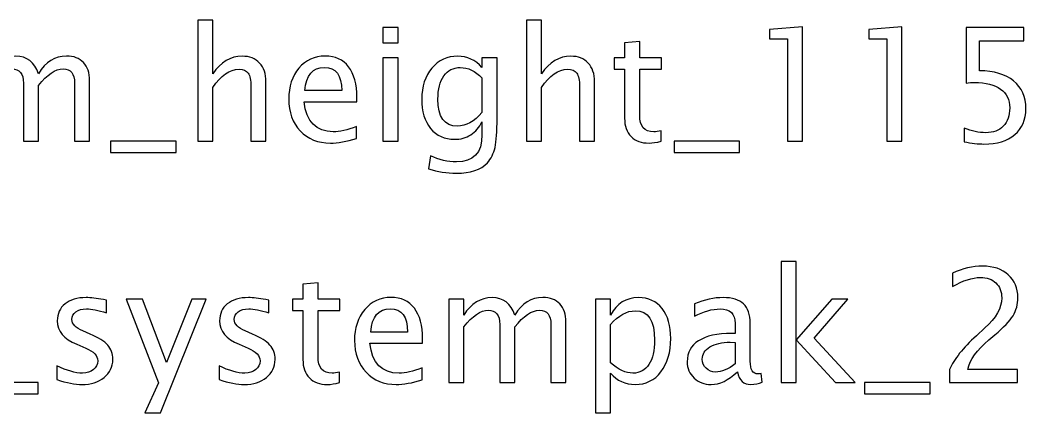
# Model space of a CAD drawing. Header units: centimetres. Extents: x -276 to 74, y -105 to 60.
# Drawn here: x 2.66 to 10.78, y 39.02 to 42.2 of the extents above; entities that cross this region are included whole.
import ezdxf

# ---------------------------------------------------------------- set-up
doc = ezdxf.new("R2010")
doc.units = ezdxf.units.CM
doc.header["$MEASUREMENT"] = 0
doc.layers.add('Layer 1', color=7, linetype='Continuous')

msp = doc.modelspace()

# ---------------------------------------------------------------- linework, layer by layer
at = {"layer": 'Layer 1'}
for points, knots in [([(4.09093, 41.21887), (4.09093, 41.21887), (4.09093, 42.19804), (4.09093, 42.19804), (4.09093, 42.19804), (4.09093, 42.19804), (4.21285, 42.19804), (4.21285, 42.19804), (4.21285, 42.19804), (4.21285, 42.19804), (4.21285, 41.76476), (4.21285, 41.76476), (4.21285, 41.76476), (4.27741, 41.85895), (4.35657, 41.90594), (4.45013, 41.90594), (4.45013, 41.90594), (4.50897, 41.90594), (4.55575, 41.88753), (4.59025, 41.85048), (4.59025, 41.85048), (4.62475, 41.81365), (4.64211, 41.76391), (4.64211, 41.70168), (4.64211, 41.70168), (4.64211, 41.70168), (4.64211, 41.21887), (4.64211, 41.21887), (4.64211, 41.21887), (4.64211, 41.21887), (4.52019, 41.21887), (4.52019, 41.21887), (4.52019, 41.21887), (4.52019, 41.21887), (4.52019, 41.66189), (4.52019, 41.66189), (4.52019, 41.66189), (4.52019, 41.71184), (4.51278, 41.7474), (4.49818, 41.76857), (4.49818, 41.76857), (4.48336, 41.78995), (4.45902, 41.80053), (4.42494, 41.80053), (4.42494, 41.80053), (4.35001, 41.80053), (4.27931, 41.75164), (4.21285, 41.65385), (4.21285, 41.65385), (4.21285, 41.65385), (4.21285, 41.21887), (4.21285, 41.21887), (4.21285, 41.21887), (4.21285, 41.21887), (4.09093, 41.21887), (4.09093, 41.21887)], [0, 0, 0, 0, 0.0666667, 0.0666667, 0.0666667, 0.0666667, 0.1333333, 0.1333333, 0.1333333, 0.1333333, 0.2, 0.2, 0.2, 0.2, 0.2666667, 0.2666667, 0.2666667, 0.2666667, 0.3333333, 0.3333333, 0.3333333, 0.3333333, 0.4, 0.4, 0.4, 0.4, 0.4666667, 0.4666667, 0.4666667, 0.4666667, 0.5333333, 0.5333333, 0.5333333, 0.5333333, 0.6, 0.6, 0.6, 0.6, 0.6666667, 0.6666667, 0.6666667, 0.6666667, 0.7333333, 0.7333333, 0.7333333, 0.7333333, 0.8, 0.8, 0.8, 0.8, 0.8666667, 0.8666667, 0.8666667, 0.8666667, 1, 1, 1, 1]), ([(6.74566, 41.21887), (6.74566, 41.21887), (6.74566, 42.19804), (6.74566, 42.19804), (6.74566, 42.19804), (6.74566, 42.19804), (6.86758, 42.19804), (6.86758, 42.19804), (6.86758, 42.19804), (6.86758, 42.19804), (6.86758, 41.76476), (6.86758, 41.76476), (6.86758, 41.76476), (6.93214, 41.85895), (7.0113, 41.90594), (7.10486, 41.90594), (7.10486, 41.90594), (7.1637, 41.90594), (7.21048, 41.88753), (7.24498, 41.85048), (7.24498, 41.85048), (7.27948, 41.81365), (7.29684, 41.76391), (7.29684, 41.70168), (7.29684, 41.70168), (7.29684, 41.70168), (7.29684, 41.21887), (7.29684, 41.21887), (7.29684, 41.21887), (7.29684, 41.21887), (7.17492, 41.21887), (7.17492, 41.21887), (7.17492, 41.21887), (7.17492, 41.21887), (7.17492, 41.66189), (7.17492, 41.66189), (7.17492, 41.66189), (7.17492, 41.71184), (7.16751, 41.7474), (7.15291, 41.76857), (7.15291, 41.76857), (7.13809, 41.78995), (7.11375, 41.80053), (7.07967, 41.80053), (7.07967, 41.80053), (7.00474, 41.80053), (6.93404, 41.75164), (6.86758, 41.65385), (6.86758, 41.65385), (6.86758, 41.65385), (6.86758, 41.21887), (6.86758, 41.21887), (6.86758, 41.21887), (6.86758, 41.21887), (6.74566, 41.21887), (6.74566, 41.21887)], [0, 0, 0, 0, 0.0666667, 0.0666667, 0.0666667, 0.0666667, 0.1333333, 0.1333333, 0.1333333, 0.1333333, 0.2, 0.2, 0.2, 0.2, 0.2666667, 0.2666667, 0.2666667, 0.2666667, 0.3333333, 0.3333333, 0.3333333, 0.3333333, 0.4, 0.4, 0.4, 0.4, 0.4666667, 0.4666667, 0.4666667, 0.4666667, 0.5333333, 0.5333333, 0.5333333, 0.5333333, 0.6, 0.6, 0.6, 0.6, 0.6666667, 0.6666667, 0.6666667, 0.6666667, 0.7333333, 0.7333333, 0.7333333, 0.7333333, 0.8, 0.8, 0.8, 0.8, 0.8666667, 0.8666667, 0.8666667, 0.8666667, 1, 1, 1, 1]), ([(5.58678, 42.01516), (5.58678, 42.01516), (5.58678, 42.13708), (5.58678, 42.13708), (5.58678, 42.13708), (5.58678, 42.13708), (5.7087, 42.13708), (5.7087, 42.13708), (5.7087, 42.13708), (5.7087, 42.13708), (5.7087, 42.01516), (5.7087, 42.01516), (5.7087, 42.01516), (5.7087, 42.01516), (5.58678, 42.01516), (5.58678, 42.01516)], [0, 0, 0, 0, 0.2, 0.2, 0.2, 0.2, 0.4, 0.4, 0.4, 0.4, 0.6, 0.6, 0.6, 0.6, 1, 1, 1, 1]), ([(8.85471, 41.21887), (8.85471, 41.21887), (8.85471, 42.04564), (8.85471, 42.04564), (8.85471, 42.04564), (8.85471, 42.04564), (8.70866, 42.04564), (8.70866, 42.04564), (8.70866, 42.04564), (8.70866, 42.04564), (8.70866, 42.12184), (8.70866, 42.12184), (8.70866, 42.12184), (8.70866, 42.12184), (8.97663, 42.1447), (8.97663, 42.1447), (8.97663, 42.1447), (8.97663, 42.1447), (8.97663, 41.21887), (8.97663, 41.21887), (8.97663, 41.21887), (8.97663, 41.21887), (8.85471, 41.21887), (8.85471, 41.21887)], [0, 0, 0, 0, 0.1428571, 0.1428571, 0.1428571, 0.1428571, 0.2857143, 0.2857143, 0.2857143, 0.2857143, 0.4285714, 0.4285714, 0.4285714, 0.4285714, 0.5714286, 0.5714286, 0.5714286, 0.5714286, 0.7142857, 0.7142857, 0.7142857, 0.7142857, 1, 1, 1, 1]), ([(9.65777, 41.21887), (9.65777, 41.21887), (9.65777, 42.04564), (9.65777, 42.04564), (9.65777, 42.04564), (9.65777, 42.04564), (9.51172, 42.04564), (9.51172, 42.04564), (9.51172, 42.04564), (9.51172, 42.04564), (9.51172, 42.12184), (9.51172, 42.12184), (9.51172, 42.12184), (9.51172, 42.12184), (9.77969, 42.1447), (9.77969, 42.1447), (9.77969, 42.1447), (9.77969, 42.1447), (9.77969, 41.21887), (9.77969, 41.21887), (9.77969, 41.21887), (9.77969, 41.21887), (9.65777, 41.21887), (9.65777, 41.21887)], [0, 0, 0, 0, 0.1428571, 0.1428571, 0.1428571, 0.1428571, 0.2857143, 0.2857143, 0.2857143, 0.2857143, 0.4285714, 0.4285714, 0.4285714, 0.4285714, 0.5714286, 0.5714286, 0.5714286, 0.5714286, 0.7142857, 0.7142857, 0.7142857, 0.7142857, 1, 1, 1, 1]), ([(10.28303, 41.21506), (10.28303, 41.21506), (10.28303, 41.32428), (10.28303, 41.32428), (10.28303, 41.32428), (10.34378, 41.29973), (10.40135, 41.28745), (10.45639, 41.28745), (10.45639, 41.28745), (10.5165, 41.28745), (10.56391, 41.30523), (10.59841, 41.34079), (10.59841, 41.34079), (10.63292, 41.37635), (10.65006, 41.42525), (10.65006, 41.48748), (10.65006, 41.48748), (10.65006, 41.55436), (10.62572, 41.60559), (10.57704, 41.64093), (10.57704, 41.64093), (10.52835, 41.67628), (10.45787, 41.69385), (10.36579, 41.69385), (10.36579, 41.69385), (10.34441, 41.69385), (10.32177, 41.69237), (10.29827, 41.68941), (10.29827, 41.68941), (10.29827, 41.68941), (10.29827, 42.13708), (10.29827, 42.13708), (10.29827, 42.13708), (10.29827, 42.13708), (10.76309, 42.13708), (10.76309, 42.13708), (10.76309, 42.13708), (10.76309, 42.13708), (10.76309, 42.0304), (10.76309, 42.0304), (10.76309, 42.0304), (10.76309, 42.0304), (10.40495, 42.0304), (10.40495, 42.0304), (10.40495, 42.0304), (10.40495, 42.0304), (10.40495, 41.78783), (10.40495, 41.78783), (10.40495, 41.78783), (10.52306, 41.78783), (10.61514, 41.76074), (10.68139, 41.70655), (10.68139, 41.70655), (10.74764, 41.65258), (10.78087, 41.57765), (10.78087, 41.48176), (10.78087, 41.48176), (10.78087, 41.39244), (10.75081, 41.32259), (10.6907, 41.272), (10.6907, 41.272), (10.63059, 41.22141), (10.54761, 41.19601), (10.44178, 41.19601), (10.44178, 41.19601), (10.39458, 41.19601), (10.34166, 41.20236), (10.28303, 41.21506)], [0, 0, 0, 0, 0.0555556, 0.0555556, 0.0555556, 0.0555556, 0.1111111, 0.1111111, 0.1111111, 0.1111111, 0.1666667, 0.1666667, 0.1666667, 0.1666667, 0.2222222, 0.2222222, 0.2222222, 0.2222222, 0.2777778, 0.2777778, 0.2777778, 0.2777778, 0.3333333, 0.3333333, 0.3333333, 0.3333333, 0.3888889, 0.3888889, 0.3888889, 0.3888889, 0.4444444, 0.4444444, 0.4444444, 0.4444444, 0.5, 0.5, 0.5, 0.5, 0.5555556, 0.5555556, 0.5555556, 0.5555556, 0.6111111, 0.6111111, 0.6111111, 0.6111111, 0.6666667, 0.6666667, 0.6666667, 0.6666667, 0.7222222, 0.7222222, 0.7222222, 0.7222222, 0.7777778, 0.7777778, 0.7777778, 0.7777778, 0.8333333, 0.8333333, 0.8333333, 0.8333333, 0.8888889, 0.8888889, 0.8888889, 0.8888889, 1, 1, 1, 1]), ([(7.8349, 41.21908), (7.79722, 41.20871), (7.76442, 41.20363), (7.73669, 41.20363), (7.73669, 41.20363), (7.67446, 41.20363), (7.62599, 41.22141), (7.59127, 41.25697), (7.59127, 41.25697), (7.55635, 41.29253), (7.53899, 41.34185), (7.53899, 41.40514), (7.53899, 41.40514), (7.53899, 41.40514), (7.53899, 41.80053), (7.53899, 41.80053), (7.53899, 41.80053), (7.53899, 41.80053), (7.45475, 41.80053), (7.45475, 41.80053), (7.45475, 41.80053), (7.45475, 41.80053), (7.45475, 41.89197), (7.45475, 41.89197), (7.45475, 41.89197), (7.45475, 41.89197), (7.53899, 41.89197), (7.53899, 41.89197), (7.53899, 41.89197), (7.53899, 41.89197), (7.53899, 42.01368), (7.53899, 42.01368), (7.53899, 42.01368), (7.53899, 42.01368), (7.66091, 42.02532), (7.66091, 42.02532), (7.66091, 42.02532), (7.66091, 42.02532), (7.66091, 41.89197), (7.66091, 41.89197), (7.66091, 41.89197), (7.66091, 41.89197), (7.83744, 41.89197), (7.83744, 41.89197), (7.83744, 41.89197), (7.83744, 41.89197), (7.83744, 41.80053), (7.83744, 41.80053), (7.83744, 41.80053), (7.83744, 41.80053), (7.66091, 41.80053), (7.66091, 41.80053), (7.66091, 41.80053), (7.66091, 41.80053), (7.66091, 41.42715), (7.66091, 41.42715), (7.66091, 41.42715), (7.66091, 41.3391), (7.69922, 41.29507), (7.77563, 41.29507), (7.77563, 41.29507), (7.79193, 41.29507), (7.81162, 41.29782), (7.8349, 41.30311), (7.8349, 41.30311), (7.8349, 41.30311), (7.8349, 41.21908), (7.8349, 41.21908)], [0, 0, 0, 0, 0.0555556, 0.0555556, 0.0555556, 0.0555556, 0.1111111, 0.1111111, 0.1111111, 0.1111111, 0.1666667, 0.1666667, 0.1666667, 0.1666667, 0.2222222, 0.2222222, 0.2222222, 0.2222222, 0.2777778, 0.2777778, 0.2777778, 0.2777778, 0.3333333, 0.3333333, 0.3333333, 0.3333333, 0.3888889, 0.3888889, 0.3888889, 0.3888889, 0.4444444, 0.4444444, 0.4444444, 0.4444444, 0.5, 0.5, 0.5, 0.5, 0.5555556, 0.5555556, 0.5555556, 0.5555556, 0.6111111, 0.6111111, 0.6111111, 0.6111111, 0.6666667, 0.6666667, 0.6666667, 0.6666667, 0.7222222, 0.7222222, 0.7222222, 0.7222222, 0.7777778, 0.7777778, 0.7777778, 0.7777778, 0.8333333, 0.8333333, 0.8333333, 0.8333333, 0.8888889, 0.8888889, 0.8888889, 0.8888889, 1, 1, 1, 1]), ([(2.27017, 41.21887), (2.27017, 41.21887), (2.27017, 41.89197), (2.27017, 41.89197), (2.27017, 41.89197), (2.27017, 41.89197), (2.39209, 41.89197), (2.39209, 41.89197), (2.39209, 41.89197), (2.39209, 41.89197), (2.39209, 41.76476), (2.39209, 41.76476), (2.39209, 41.76476), (2.45157, 41.85895), (2.52777, 41.90594), (2.62111, 41.90594), (2.62111, 41.90594), (2.71107, 41.90594), (2.77224, 41.85895), (2.80484, 41.76476), (2.80484, 41.76476), (2.86263, 41.8598), (2.93798, 41.90721), (3.03048, 41.90721), (3.03048, 41.90721), (3.08953, 41.90721), (3.13546, 41.88985), (3.16827, 41.85493), (3.16827, 41.85493), (3.20108, 41.82), (3.21759, 41.77111), (3.21759, 41.70824), (3.21759, 41.70824), (3.21759, 41.70824), (3.21759, 41.21887), (3.21759, 41.21887), (3.21759, 41.21887), (3.21759, 41.21887), (3.09567, 41.21887), (3.09567, 41.21887), (3.09567, 41.21887), (3.09567, 41.21887), (3.09567, 41.68814), (3.09567, 41.68814), (3.09567, 41.68814), (3.09567, 41.76476), (3.06519, 41.80307), (3.00423, 41.80307), (3.00423, 41.80307), (2.94094, 41.80307), (2.87448, 41.75841), (2.80484, 41.66887), (2.80484, 41.66887), (2.80484, 41.66887), (2.80484, 41.21887), (2.80484, 41.21887), (2.80484, 41.21887), (2.80484, 41.21887), (2.68292, 41.21887), (2.68292, 41.21887), (2.68292, 41.21887), (2.68292, 41.21887), (2.68292, 41.68856), (2.68292, 41.68856), (2.68292, 41.68856), (2.68292, 41.76582), (2.65202, 41.80434), (2.59, 41.80434), (2.59, 41.80434), (2.5284, 41.80434), (2.46236, 41.75947), (2.39209, 41.66951), (2.39209, 41.66951), (2.39209, 41.66951), (2.39209, 41.21887), (2.39209, 41.21887), (2.39209, 41.21887), (2.39209, 41.21887), (2.27017, 41.21887), (2.27017, 41.21887)], [0, 0, 0, 0, 0.047619, 0.047619, 0.047619, 0.047619, 0.0952381, 0.0952381, 0.0952381, 0.0952381, 0.1428571, 0.1428571, 0.1428571, 0.1428571, 0.1904762, 0.1904762, 0.1904762, 0.1904762, 0.2380952, 0.2380952, 0.2380952, 0.2380952, 0.2857143, 0.2857143, 0.2857143, 0.2857143, 0.3333333, 0.3333333, 0.3333333, 0.3333333, 0.3809524, 0.3809524, 0.3809524, 0.3809524, 0.4285714, 0.4285714, 0.4285714, 0.4285714, 0.4761905, 0.4761905, 0.4761905, 0.4761905, 0.5238095, 0.5238095, 0.5238095, 0.5238095, 0.5714286, 0.5714286, 0.5714286, 0.5714286, 0.6190476, 0.6190476, 0.6190476, 0.6190476, 0.6666667, 0.6666667, 0.6666667, 0.6666667, 0.7142857, 0.7142857, 0.7142857, 0.7142857, 0.7619048, 0.7619048, 0.7619048, 0.7619048, 0.8095238, 0.8095238, 0.8095238, 0.8095238, 0.8571429, 0.8571429, 0.8571429, 0.8571429, 0.9047619, 0.9047619, 0.9047619, 0.9047619, 1, 1, 1, 1]), ([(5.37321, 41.24046), (5.2913, 41.21591), (5.22123, 41.20363), (5.16281, 41.20363), (5.16281, 41.20363), (5.06312, 41.20363), (4.98205, 41.23665), (4.91961, 41.30248), (4.91961, 41.30248), (4.85717, 41.36831), (4.82584, 41.45361), (4.82584, 41.5586), (4.82584, 41.5586), (4.82584, 41.66041), (4.85336, 41.74402), (4.9086, 41.80942), (4.9086, 41.80942), (4.96385, 41.87461), (5.03454, 41.90721), (5.12069, 41.90721), (5.12069, 41.90721), (5.20218, 41.90721), (5.26526, 41.87821), (5.30971, 41.82022), (5.30971, 41.82022), (5.35416, 41.76222), (5.37639, 41.68009), (5.37639, 41.57362), (5.37639, 41.57362), (5.37639, 41.57362), (5.37575, 41.53637), (5.37575, 41.53637), (5.37575, 41.53637), (5.37575, 41.53637), (4.9503, 41.53637), (4.9503, 41.53637), (4.9503, 41.53637), (4.96808, 41.3755), (5.04661, 41.29507), (5.18567, 41.29507), (5.18567, 41.29507), (5.23669, 41.29507), (5.29913, 41.30946), (5.37321, 41.33825), (5.37321, 41.33825), (5.37321, 41.33825), (5.37321, 41.24046), (5.37321, 41.24046)], [0, 0, 0, 0, 0.0769231, 0.0769231, 0.0769231, 0.0769231, 0.1538462, 0.1538462, 0.1538462, 0.1538462, 0.2307692, 0.2307692, 0.2307692, 0.2307692, 0.3076923, 0.3076923, 0.3076923, 0.3076923, 0.3846154, 0.3846154, 0.3846154, 0.3846154, 0.4615385, 0.4615385, 0.4615385, 0.4615385, 0.5384615, 0.5384615, 0.5384615, 0.5384615, 0.6153846, 0.6153846, 0.6153846, 0.6153846, 0.6923077, 0.6923077, 0.6923077, 0.6923077, 0.7692308, 0.7692308, 0.7692308, 0.7692308, 0.8461538, 0.8461538, 0.8461538, 0.8461538, 1, 1, 1, 1]), ([(5.58678, 41.21887), (5.58678, 41.21887), (5.58678, 41.89197), (5.58678, 41.89197), (5.58678, 41.89197), (5.58678, 41.89197), (5.7087, 41.89197), (5.7087, 41.89197), (5.7087, 41.89197), (5.7087, 41.89197), (5.7087, 41.21887), (5.7087, 41.21887), (5.7087, 41.21887), (5.7087, 41.21887), (5.58678, 41.21887), (5.58678, 41.21887)], [0, 0, 0, 0, 0.2, 0.2, 0.2, 0.2, 0.4, 0.4, 0.4, 0.4, 0.6, 0.6, 0.6, 0.6, 1, 1, 1, 1]), ([(5.95635, 40.99535), (5.95635, 40.99535), (5.97074, 41.10076), (5.97074, 41.10076), (5.97074, 41.10076), (6.04144, 41.06774), (6.1115, 41.05123), (6.18072, 41.05123), (6.18072, 41.05123), (6.31809, 41.05123), (6.38688, 41.12404), (6.38688, 41.26946), (6.38688, 41.26946), (6.38688, 41.26946), (6.38688, 41.37529), (6.38688, 41.37529), (6.38688, 41.37529), (6.36571, 41.33063), (6.33566, 41.29613), (6.2965, 41.27136), (6.2965, 41.27136), (6.25734, 41.2466), (6.21374, 41.23411), (6.16569, 41.23411), (6.16569, 41.23411), (6.0842, 41.23411), (6.01964, 41.26332), (5.97201, 41.32174), (5.97201, 41.32174), (5.92439, 41.38016), (5.90047, 41.45932), (5.90047, 41.55923), (5.90047, 41.55923), (5.90047, 41.66147), (5.92756, 41.74486), (5.98175, 41.80942), (5.98175, 41.80942), (6.03615, 41.87377), (6.10621, 41.90594), (6.19236, 41.90594), (6.19236, 41.90594), (6.26771, 41.90594), (6.33269, 41.87546), (6.38688, 41.81429), (6.38688, 41.81429), (6.38688, 41.81429), (6.38688, 41.89197), (6.38688, 41.89197), (6.38688, 41.89197), (6.38688, 41.89197), (6.5088, 41.89197), (6.5088, 41.89197), (6.5088, 41.89197), (6.5088, 41.89197), (6.5088, 41.4026), (6.5088, 41.4026), (6.5088, 41.4026), (6.5088, 41.2974), (6.5033, 41.21951), (6.49229, 41.16892), (6.49229, 41.16892), (6.4815, 41.11833), (6.46075, 41.07684), (6.4307, 41.04467), (6.4307, 41.04467), (6.37736, 40.98815), (6.29396, 40.95979), (6.18072, 40.95979), (6.18072, 40.95979), (6.10304, 40.95979), (6.02832, 40.97164), (5.95635, 40.99535)], [0, 0, 0, 0, 0.0526316, 0.0526316, 0.0526316, 0.0526316, 0.1052632, 0.1052632, 0.1052632, 0.1052632, 0.1578947, 0.1578947, 0.1578947, 0.1578947, 0.2105263, 0.2105263, 0.2105263, 0.2105263, 0.2631579, 0.2631579, 0.2631579, 0.2631579, 0.3157895, 0.3157895, 0.3157895, 0.3157895, 0.3684211, 0.3684211, 0.3684211, 0.3684211, 0.4210526, 0.4210526, 0.4210526, 0.4210526, 0.4736842, 0.4736842, 0.4736842, 0.4736842, 0.5263158, 0.5263158, 0.5263158, 0.5263158, 0.5789474, 0.5789474, 0.5789474, 0.5789474, 0.6315789, 0.6315789, 0.6315789, 0.6315789, 0.6842105, 0.6842105, 0.6842105, 0.6842105, 0.7368421, 0.7368421, 0.7368421, 0.7368421, 0.7894737, 0.7894737, 0.7894737, 0.7894737, 0.8421053, 0.8421053, 0.8421053, 0.8421053, 0.8947368, 0.8947368, 0.8947368, 0.8947368, 1, 1, 1, 1]), ([(4.95665, 41.62781), (4.95665, 41.62781), (5.25383, 41.62781), (5.25383, 41.62781), (5.25383, 41.62781), (5.25383, 41.75312), (5.20705, 41.81577), (5.11371, 41.81577), (5.11371, 41.81577), (5.01973, 41.81577), (4.96745, 41.75312), (4.95665, 41.62781)], [0, 0, 0, 0, 0.25, 0.25, 0.25, 0.25, 0.5, 0.5, 0.5, 0.5, 1, 1, 1, 1]), ([(6.38688, 41.4517), (6.38688, 41.4517), (6.38688, 41.73089), (6.38688, 41.73089), (6.38688, 41.73089), (6.33312, 41.78656), (6.27449, 41.8145), (6.2112, 41.8145), (6.2112, 41.8145), (6.15489, 41.8145), (6.11087, 41.79206), (6.07912, 41.74698), (6.07912, 41.74698), (6.04716, 41.70211), (6.03128, 41.63966), (6.03128, 41.56008), (6.03128, 41.56008), (6.03128, 41.41382), (6.08314, 41.34079), (6.18707, 41.34079), (6.18707, 41.34079), (6.25776, 41.34079), (6.32444, 41.37783), (6.38688, 41.4517)], [0, 0, 0, 0, 0.1428571, 0.1428571, 0.1428571, 0.1428571, 0.2857143, 0.2857143, 0.2857143, 0.2857143, 0.4285714, 0.4285714, 0.4285714, 0.4285714, 0.5714286, 0.5714286, 0.5714286, 0.5714286, 0.7142857, 0.7142857, 0.7142857, 0.7142857, 1, 1, 1, 1]), ([(3.38735, 41.12743), (3.38735, 41.12743), (3.38735, 41.21887), (3.38735, 41.21887), (3.38735, 41.21887), (3.38735, 41.21887), (3.91567, 41.21887), (3.91567, 41.21887), (3.91567, 41.21887), (3.91567, 41.21887), (3.91567, 41.12743), (3.91567, 41.12743), (3.91567, 41.12743), (3.91567, 41.12743), (3.38735, 41.12743), (3.38735, 41.12743)], [0, 0, 0, 0, 0.2, 0.2, 0.2, 0.2, 0.4, 0.4, 0.4, 0.4, 0.6, 0.6, 0.6, 0.6, 1, 1, 1, 1]), ([(7.94031, 41.12743), (7.94031, 41.12743), (7.94031, 41.21887), (7.94031, 41.21887), (7.94031, 41.21887), (7.94031, 41.21887), (8.46863, 41.21887), (8.46863, 41.21887), (8.46863, 41.21887), (8.46863, 41.21887), (8.46863, 41.12743), (8.46863, 41.12743), (8.46863, 41.12743), (8.46863, 41.12743), (7.94031, 41.12743), (7.94031, 41.12743)], [0, 0, 0, 0, 0.2, 0.2, 0.2, 0.2, 0.4, 0.4, 0.4, 0.4, 0.6, 0.6, 0.6, 0.6, 1, 1, 1, 1]), ([(8.80433, 39.2673), (8.80433, 39.2673), (8.80433, 40.24647), (8.80433, 40.24647), (8.80433, 40.24647), (8.80433, 40.24647), (8.92625, 40.24647), (8.92625, 40.24647), (8.92625, 40.24647), (8.92625, 40.24647), (8.92625, 39.6138), (8.92625, 39.6138), (8.92625, 39.6138), (8.92625, 39.6138), (9.212, 39.9404), (9.212, 39.9404), (9.212, 39.9404), (9.212, 39.9404), (9.34366, 39.9404), (9.34366, 39.9404), (9.34366, 39.9404), (9.34366, 39.9404), (9.07061, 39.62629), (9.07061, 39.62629), (9.07061, 39.62629), (9.07061, 39.62629), (9.40081, 39.2673), (9.40081, 39.2673), (9.40081, 39.2673), (9.40081, 39.2673), (9.24375, 39.2673), (9.24375, 39.2673), (9.24375, 39.2673), (9.24375, 39.2673), (8.92625, 39.61253), (8.92625, 39.61253), (8.92625, 39.61253), (8.92625, 39.61253), (8.92625, 39.2673), (8.92625, 39.2673), (8.92625, 39.2673), (8.92625, 39.2673), (8.80433, 39.2673), (8.80433, 39.2673)], [0, 0, 0, 0, 0.0833333, 0.0833333, 0.0833333, 0.0833333, 0.1666667, 0.1666667, 0.1666667, 0.1666667, 0.25, 0.25, 0.25, 0.25, 0.3333333, 0.3333333, 0.3333333, 0.3333333, 0.4166667, 0.4166667, 0.4166667, 0.4166667, 0.5, 0.5, 0.5, 0.5, 0.5833333, 0.5833333, 0.5833333, 0.5833333, 0.6666667, 0.6666667, 0.6666667, 0.6666667, 0.75, 0.75, 0.75, 0.75, 0.8333333, 0.8333333, 0.8333333, 0.8333333, 1, 1, 1, 1]), ([(10.16514, 39.2673), (10.16514, 39.2673), (10.16514, 39.37398), (10.16514, 39.37398), (10.16514, 39.37398), (10.2007, 39.45717), (10.27246, 39.54797), (10.38062, 39.64597), (10.38062, 39.64597), (10.38062, 39.64597), (10.45047, 39.70863), (10.45047, 39.70863), (10.45047, 39.70863), (10.54043, 39.79033), (10.58551, 39.87119), (10.58551, 39.95162), (10.58551, 39.95162), (10.58551, 40.00305), (10.57006, 40.04327), (10.53937, 40.07269), (10.53937, 40.07269), (10.50868, 40.10211), (10.46613, 40.11693), (10.41216, 40.11693), (10.41216, 40.11693), (10.34908, 40.11693), (10.27436, 40.0928), (10.188, 40.04454), (10.188, 40.04454), (10.188, 40.04454), (10.188, 40.15122), (10.188, 40.15122), (10.188, 40.15122), (10.26949, 40.18932), (10.35056, 40.20837), (10.43142, 40.20837), (10.43142, 40.20837), (10.51735, 40.20837), (10.58636, 40.1853), (10.63843, 40.13894), (10.63843, 40.13894), (10.69029, 40.09259), (10.71632, 40.03121), (10.71632, 39.95458), (10.71632, 39.95458), (10.71632, 39.89955), (10.7032, 39.85065), (10.67695, 39.80811), (10.67695, 39.80811), (10.65049, 39.76535), (10.6016, 39.71371), (10.52984, 39.65275), (10.52984, 39.65275), (10.52984, 39.65275), (10.48264, 39.61253), (10.48264, 39.61253), (10.48264, 39.61253), (10.38443, 39.52934), (10.3277, 39.44976), (10.31246, 39.37398), (10.31246, 39.37398), (10.31246, 39.37398), (10.71251, 39.37398), (10.71251, 39.37398), (10.71251, 39.37398), (10.71251, 39.37398), (10.71251, 39.2673), (10.71251, 39.2673), (10.71251, 39.2673), (10.71251, 39.2673), (10.16514, 39.2673), (10.16514, 39.2673)], [0, 0, 0, 0, 0.0526316, 0.0526316, 0.0526316, 0.0526316, 0.1052632, 0.1052632, 0.1052632, 0.1052632, 0.1578947, 0.1578947, 0.1578947, 0.1578947, 0.2105263, 0.2105263, 0.2105263, 0.2105263, 0.2631579, 0.2631579, 0.2631579, 0.2631579, 0.3157895, 0.3157895, 0.3157895, 0.3157895, 0.3684211, 0.3684211, 0.3684211, 0.3684211, 0.4210526, 0.4210526, 0.4210526, 0.4210526, 0.4736842, 0.4736842, 0.4736842, 0.4736842, 0.5263158, 0.5263158, 0.5263158, 0.5263158, 0.5789474, 0.5789474, 0.5789474, 0.5789474, 0.6315789, 0.6315789, 0.6315789, 0.6315789, 0.6842105, 0.6842105, 0.6842105, 0.6842105, 0.7368421, 0.7368421, 0.7368421, 0.7368421, 0.7894737, 0.7894737, 0.7894737, 0.7894737, 0.8421053, 0.8421053, 0.8421053, 0.8421053, 0.8947368, 0.8947368, 0.8947368, 0.8947368, 1, 1, 1, 1]), ([(5.23648, 39.26751), (5.1988, 39.25714), (5.166, 39.25206), (5.13827, 39.25206), (5.13827, 39.25206), (5.07604, 39.25206), (5.02757, 39.26984), (4.99285, 39.3054), (4.99285, 39.3054), (4.95793, 39.34096), (4.94057, 39.39028), (4.94057, 39.45357), (4.94057, 39.45357), (4.94057, 39.45357), (4.94057, 39.84896), (4.94057, 39.84896), (4.94057, 39.84896), (4.94057, 39.84896), (4.85633, 39.84896), (4.85633, 39.84896), (4.85633, 39.84896), (4.85633, 39.84896), (4.85633, 39.9404), (4.85633, 39.9404), (4.85633, 39.9404), (4.85633, 39.9404), (4.94057, 39.9404), (4.94057, 39.9404), (4.94057, 39.9404), (4.94057, 39.9404), (4.94057, 40.06211), (4.94057, 40.06211), (4.94057, 40.06211), (4.94057, 40.06211), (5.06249, 40.07375), (5.06249, 40.07375), (5.06249, 40.07375), (5.06249, 40.07375), (5.06249, 39.9404), (5.06249, 39.9404), (5.06249, 39.9404), (5.06249, 39.9404), (5.23902, 39.9404), (5.23902, 39.9404), (5.23902, 39.9404), (5.23902, 39.9404), (5.23902, 39.84896), (5.23902, 39.84896), (5.23902, 39.84896), (5.23902, 39.84896), (5.06249, 39.84896), (5.06249, 39.84896), (5.06249, 39.84896), (5.06249, 39.84896), (5.06249, 39.47558), (5.06249, 39.47558), (5.06249, 39.47558), (5.06249, 39.38753), (5.1008, 39.3435), (5.17721, 39.3435), (5.17721, 39.3435), (5.19351, 39.3435), (5.2132, 39.34625), (5.23648, 39.35154), (5.23648, 39.35154), (5.23648, 39.35154), (5.23648, 39.26751), (5.23648, 39.26751)], [0, 0, 0, 0, 0.0555556, 0.0555556, 0.0555556, 0.0555556, 0.1111111, 0.1111111, 0.1111111, 0.1111111, 0.1666667, 0.1666667, 0.1666667, 0.1666667, 0.2222222, 0.2222222, 0.2222222, 0.2222222, 0.2777778, 0.2777778, 0.2777778, 0.2777778, 0.3333333, 0.3333333, 0.3333333, 0.3333333, 0.3888889, 0.3888889, 0.3888889, 0.3888889, 0.4444444, 0.4444444, 0.4444444, 0.4444444, 0.5, 0.5, 0.5, 0.5, 0.5555556, 0.5555556, 0.5555556, 0.5555556, 0.6111111, 0.6111111, 0.6111111, 0.6111111, 0.6666667, 0.6666667, 0.6666667, 0.6666667, 0.7222222, 0.7222222, 0.7222222, 0.7222222, 0.7777778, 0.7777778, 0.7777778, 0.7777778, 0.8333333, 0.8333333, 0.8333333, 0.8333333, 0.8888889, 0.8888889, 0.8888889, 0.8888889, 1, 1, 1, 1]), ([(2.9528, 39.29143), (2.9528, 39.29143), (2.9528, 39.40319), (2.9528, 39.40319), (2.9528, 39.40319), (3.0326, 39.3634), (3.10181, 39.3435), (3.16087, 39.3435), (3.16087, 39.3435), (3.19601, 39.3435), (3.22522, 39.35303), (3.24829, 39.37208), (3.24829, 39.37208), (3.27136, 39.39091), (3.283, 39.41462), (3.283, 39.4432), (3.283, 39.4432), (3.283, 39.48489), (3.25062, 39.5194), (3.18585, 39.5467), (3.18585, 39.5467), (3.18585, 39.5467), (3.11451, 39.57697), (3.11451, 39.57697), (3.11451, 39.57697), (3.00932, 39.62057), (2.95661, 39.68365), (2.95661, 39.76556), (2.95661, 39.76556), (2.95661, 39.8242), (2.97735, 39.87034), (3.01884, 39.90399), (3.01884, 39.90399), (3.06033, 39.93765), (3.11727, 39.95437), (3.18944, 39.95437), (3.18944, 39.95437), (3.22691, 39.95437), (3.27348, 39.94929), (3.32872, 39.93892), (3.32872, 39.93892), (3.32872, 39.93892), (3.35412, 39.93405), (3.35412, 39.93405), (3.35412, 39.93405), (3.35412, 39.93405), (3.35412, 39.83245), (3.35412, 39.83245), (3.35412, 39.83245), (3.28618, 39.85277), (3.23199, 39.86293), (3.19156, 39.86293), (3.19156, 39.86293), (3.156, 39.86293), (3.12785, 39.8551), (3.10647, 39.83965), (3.10647, 39.83965), (3.0853, 39.8242), (3.07472, 39.80345), (3.07472, 39.77742), (3.07472, 39.77742), (3.07472, 39.7408), (3.10435, 39.70968), (3.16383, 39.6845), (3.16383, 39.6845), (3.16383, 39.6845), (3.22246, 39.65973), (3.22246, 39.65973), (3.22246, 39.65973), (3.28893, 39.63179), (3.33592, 39.60216), (3.36343, 39.57104), (3.36343, 39.57104), (3.39116, 39.53993), (3.40492, 39.50098), (3.40492, 39.45441), (3.40492, 39.45441), (3.40492, 39.39536), (3.38164, 39.34689), (3.33486, 39.309), (3.33486, 39.309), (3.28829, 39.27111), (3.2286, 39.25206), (3.156, 39.25206), (3.156, 39.25206), (3.10012, 39.25206), (3.0326, 39.26518), (2.9528, 39.29143)], [0, 0, 0, 0, 0.0434783, 0.0434783, 0.0434783, 0.0434783, 0.0869565, 0.0869565, 0.0869565, 0.0869565, 0.1304348, 0.1304348, 0.1304348, 0.1304348, 0.173913, 0.173913, 0.173913, 0.173913, 0.2173913, 0.2173913, 0.2173913, 0.2173913, 0.2608696, 0.2608696, 0.2608696, 0.2608696, 0.3043478, 0.3043478, 0.3043478, 0.3043478, 0.3478261, 0.3478261, 0.3478261, 0.3478261, 0.3913043, 0.3913043, 0.3913043, 0.3913043, 0.4347826, 0.4347826, 0.4347826, 0.4347826, 0.4782609, 0.4782609, 0.4782609, 0.4782609, 0.5217391, 0.5217391, 0.5217391, 0.5217391, 0.5652174, 0.5652174, 0.5652174, 0.5652174, 0.6086957, 0.6086957, 0.6086957, 0.6086957, 0.6521739, 0.6521739, 0.6521739, 0.6521739, 0.6956522, 0.6956522, 0.6956522, 0.6956522, 0.7391304, 0.7391304, 0.7391304, 0.7391304, 0.7826087, 0.7826087, 0.7826087, 0.7826087, 0.826087, 0.826087, 0.826087, 0.826087, 0.8695652, 0.8695652, 0.8695652, 0.8695652, 0.9130435, 0.9130435, 0.9130435, 0.9130435, 1, 1, 1, 1]), ([(3.66421, 39.02219), (3.66421, 39.02219), (3.77343, 39.26645), (3.77343, 39.26645), (3.77343, 39.26645), (3.77343, 39.26645), (3.51266, 39.9404), (3.51266, 39.9404), (3.51266, 39.9404), (3.51266, 39.9404), (3.64347, 39.9404), (3.64347, 39.9404), (3.64347, 39.9404), (3.64347, 39.9404), (3.83736, 39.43071), (3.83736, 39.43071), (3.83736, 39.43071), (3.83736, 39.43071), (4.04416, 39.9404), (4.04416, 39.9404), (4.04416, 39.9404), (4.04416, 39.9404), (4.15909, 39.9404), (4.15909, 39.9404), (4.15909, 39.9404), (4.15909, 39.9404), (3.79121, 39.02219), (3.79121, 39.02219), (3.79121, 39.02219), (3.79121, 39.02219), (3.66421, 39.02219), (3.66421, 39.02219)], [0, 0, 0, 0, 0.1111111, 0.1111111, 0.1111111, 0.1111111, 0.2222222, 0.2222222, 0.2222222, 0.2222222, 0.3333333, 0.3333333, 0.3333333, 0.3333333, 0.4444444, 0.4444444, 0.4444444, 0.4444444, 0.5555556, 0.5555556, 0.5555556, 0.5555556, 0.6666667, 0.6666667, 0.6666667, 0.6666667, 0.7777778, 0.7777778, 0.7777778, 0.7777778, 1, 1, 1, 1]), ([(4.26387, 39.29143), (4.26387, 39.29143), (4.26387, 39.40319), (4.26387, 39.40319), (4.26387, 39.40319), (4.34367, 39.3634), (4.41288, 39.3435), (4.47194, 39.3435), (4.47194, 39.3435), (4.50708, 39.3435), (4.53629, 39.35303), (4.55936, 39.37208), (4.55936, 39.37208), (4.58243, 39.39091), (4.59407, 39.41462), (4.59407, 39.4432), (4.59407, 39.4432), (4.59407, 39.48489), (4.56169, 39.5194), (4.49692, 39.5467), (4.49692, 39.5467), (4.49692, 39.5467), (4.42558, 39.57697), (4.42558, 39.57697), (4.42558, 39.57697), (4.32039, 39.62057), (4.26768, 39.68365), (4.26768, 39.76556), (4.26768, 39.76556), (4.26768, 39.8242), (4.28842, 39.87034), (4.32991, 39.90399), (4.32991, 39.90399), (4.3714, 39.93765), (4.42834, 39.95437), (4.50051, 39.95437), (4.50051, 39.95437), (4.53798, 39.95437), (4.58455, 39.94929), (4.63979, 39.93892), (4.63979, 39.93892), (4.63979, 39.93892), (4.66519, 39.93405), (4.66519, 39.93405), (4.66519, 39.93405), (4.66519, 39.93405), (4.66519, 39.83245), (4.66519, 39.83245), (4.66519, 39.83245), (4.59725, 39.85277), (4.54306, 39.86293), (4.50263, 39.86293), (4.50263, 39.86293), (4.46707, 39.86293), (4.43892, 39.8551), (4.41754, 39.83965), (4.41754, 39.83965), (4.39637, 39.8242), (4.38579, 39.80345), (4.38579, 39.77742), (4.38579, 39.77742), (4.38579, 39.7408), (4.41542, 39.70968), (4.4749, 39.6845), (4.4749, 39.6845), (4.4749, 39.6845), (4.53353, 39.65973), (4.53353, 39.65973), (4.53353, 39.65973), (4.6, 39.63179), (4.64699, 39.60216), (4.6745, 39.57104), (4.6745, 39.57104), (4.70223, 39.53993), (4.71599, 39.50098), (4.71599, 39.45441), (4.71599, 39.45441), (4.71599, 39.39536), (4.69271, 39.34689), (4.64593, 39.309), (4.64593, 39.309), (4.59936, 39.27111), (4.53967, 39.25206), (4.46707, 39.25206), (4.46707, 39.25206), (4.41119, 39.25206), (4.34367, 39.26518), (4.26387, 39.29143)], [0, 0, 0, 0, 0.0434783, 0.0434783, 0.0434783, 0.0434783, 0.0869565, 0.0869565, 0.0869565, 0.0869565, 0.1304348, 0.1304348, 0.1304348, 0.1304348, 0.173913, 0.173913, 0.173913, 0.173913, 0.2173913, 0.2173913, 0.2173913, 0.2173913, 0.2608696, 0.2608696, 0.2608696, 0.2608696, 0.3043478, 0.3043478, 0.3043478, 0.3043478, 0.3478261, 0.3478261, 0.3478261, 0.3478261, 0.3913043, 0.3913043, 0.3913043, 0.3913043, 0.4347826, 0.4347826, 0.4347826, 0.4347826, 0.4782609, 0.4782609, 0.4782609, 0.4782609, 0.5217391, 0.5217391, 0.5217391, 0.5217391, 0.5652174, 0.5652174, 0.5652174, 0.5652174, 0.6086957, 0.6086957, 0.6086957, 0.6086957, 0.6521739, 0.6521739, 0.6521739, 0.6521739, 0.6956522, 0.6956522, 0.6956522, 0.6956522, 0.7391304, 0.7391304, 0.7391304, 0.7391304, 0.7826087, 0.7826087, 0.7826087, 0.7826087, 0.826087, 0.826087, 0.826087, 0.826087, 0.8695652, 0.8695652, 0.8695652, 0.8695652, 0.9130435, 0.9130435, 0.9130435, 0.9130435, 1, 1, 1, 1]), ([(5.9045, 39.28889), (5.82259, 39.26434), (5.75252, 39.25206), (5.6941, 39.25206), (5.6941, 39.25206), (5.59441, 39.25206), (5.51334, 39.28508), (5.4509, 39.35091), (5.4509, 39.35091), (5.38846, 39.41674), (5.35713, 39.50204), (5.35713, 39.60703), (5.35713, 39.60703), (5.35713, 39.70884), (5.38465, 39.79245), (5.43989, 39.85785), (5.43989, 39.85785), (5.49514, 39.92304), (5.56583, 39.95564), (5.65198, 39.95564), (5.65198, 39.95564), (5.73347, 39.95564), (5.79655, 39.92664), (5.841, 39.86865), (5.841, 39.86865), (5.88545, 39.81065), (5.90768, 39.72852), (5.90768, 39.62205), (5.90768, 39.62205), (5.90768, 39.62205), (5.90704, 39.5848), (5.90704, 39.5848), (5.90704, 39.5848), (5.90704, 39.5848), (5.48159, 39.5848), (5.48159, 39.5848), (5.48159, 39.5848), (5.49937, 39.42393), (5.5779, 39.3435), (5.71696, 39.3435), (5.71696, 39.3435), (5.76798, 39.3435), (5.83042, 39.35789), (5.9045, 39.38668), (5.9045, 39.38668), (5.9045, 39.38668), (5.9045, 39.28889), (5.9045, 39.28889)], [0, 0, 0, 0, 0.0769231, 0.0769231, 0.0769231, 0.0769231, 0.1538462, 0.1538462, 0.1538462, 0.1538462, 0.2307692, 0.2307692, 0.2307692, 0.2307692, 0.3076923, 0.3076923, 0.3076923, 0.3076923, 0.3846154, 0.3846154, 0.3846154, 0.3846154, 0.4615385, 0.4615385, 0.4615385, 0.4615385, 0.5384615, 0.5384615, 0.5384615, 0.5384615, 0.6153846, 0.6153846, 0.6153846, 0.6153846, 0.6923077, 0.6923077, 0.6923077, 0.6923077, 0.7692308, 0.7692308, 0.7692308, 0.7692308, 0.8461538, 0.8461538, 0.8461538, 0.8461538, 1, 1, 1, 1]), ([(6.11807, 39.2673), (6.11807, 39.2673), (6.11807, 39.9404), (6.11807, 39.9404), (6.11807, 39.9404), (6.11807, 39.9404), (6.23999, 39.9404), (6.23999, 39.9404), (6.23999, 39.9404), (6.23999, 39.9404), (6.23999, 39.81319), (6.23999, 39.81319), (6.23999, 39.81319), (6.29947, 39.90738), (6.37567, 39.95437), (6.46901, 39.95437), (6.46901, 39.95437), (6.55897, 39.95437), (6.62014, 39.90738), (6.65274, 39.81319), (6.65274, 39.81319), (6.71053, 39.90823), (6.78588, 39.95564), (6.87838, 39.95564), (6.87838, 39.95564), (6.93743, 39.95564), (6.98336, 39.93828), (7.01617, 39.90336), (7.01617, 39.90336), (7.04898, 39.86843), (7.06549, 39.81954), (7.06549, 39.75667), (7.06549, 39.75667), (7.06549, 39.75667), (7.06549, 39.2673), (7.06549, 39.2673), (7.06549, 39.2673), (7.06549, 39.2673), (6.94357, 39.2673), (6.94357, 39.2673), (6.94357, 39.2673), (6.94357, 39.2673), (6.94357, 39.73657), (6.94357, 39.73657), (6.94357, 39.73657), (6.94357, 39.81319), (6.91309, 39.8515), (6.85213, 39.8515), (6.85213, 39.8515), (6.78884, 39.8515), (6.72238, 39.80684), (6.65274, 39.7173), (6.65274, 39.7173), (6.65274, 39.7173), (6.65274, 39.2673), (6.65274, 39.2673), (6.65274, 39.2673), (6.65274, 39.2673), (6.53082, 39.2673), (6.53082, 39.2673), (6.53082, 39.2673), (6.53082, 39.2673), (6.53082, 39.73699), (6.53082, 39.73699), (6.53082, 39.73699), (6.53082, 39.81425), (6.49992, 39.85277), (6.4379, 39.85277), (6.4379, 39.85277), (6.3763, 39.85277), (6.31026, 39.8079), (6.23999, 39.71794), (6.23999, 39.71794), (6.23999, 39.71794), (6.23999, 39.2673), (6.23999, 39.2673), (6.23999, 39.2673), (6.23999, 39.2673), (6.11807, 39.2673), (6.11807, 39.2673)], [0, 0, 0, 0, 0.047619, 0.047619, 0.047619, 0.047619, 0.0952381, 0.0952381, 0.0952381, 0.0952381, 0.1428571, 0.1428571, 0.1428571, 0.1428571, 0.1904762, 0.1904762, 0.1904762, 0.1904762, 0.2380952, 0.2380952, 0.2380952, 0.2380952, 0.2857143, 0.2857143, 0.2857143, 0.2857143, 0.3333333, 0.3333333, 0.3333333, 0.3333333, 0.3809524, 0.3809524, 0.3809524, 0.3809524, 0.4285714, 0.4285714, 0.4285714, 0.4285714, 0.4761905, 0.4761905, 0.4761905, 0.4761905, 0.5238095, 0.5238095, 0.5238095, 0.5238095, 0.5714286, 0.5714286, 0.5714286, 0.5714286, 0.6190476, 0.6190476, 0.6190476, 0.6190476, 0.6666667, 0.6666667, 0.6666667, 0.6666667, 0.7142857, 0.7142857, 0.7142857, 0.7142857, 0.7619048, 0.7619048, 0.7619048, 0.7619048, 0.8095238, 0.8095238, 0.8095238, 0.8095238, 0.8571429, 0.8571429, 0.8571429, 0.8571429, 0.9047619, 0.9047619, 0.9047619, 0.9047619, 1, 1, 1, 1]), ([(7.30383, 39.02219), (7.30383, 39.02219), (7.30383, 39.9404), (7.30383, 39.9404), (7.30383, 39.9404), (7.30383, 39.9404), (7.42575, 39.9404), (7.42575, 39.9404), (7.42575, 39.9404), (7.42575, 39.9404), (7.42575, 39.81319), (7.42575, 39.81319), (7.42575, 39.81319), (7.4757, 39.90738), (7.55085, 39.95437), (7.65096, 39.95437), (7.65096, 39.95437), (7.73203, 39.95437), (7.79574, 39.92495), (7.84231, 39.86589), (7.84231, 39.86589), (7.88888, 39.80684), (7.91216, 39.72619), (7.91216, 39.62396), (7.91216, 39.62396), (7.91216, 39.51262), (7.8857, 39.42266), (7.833, 39.35451), (7.833, 39.35451), (7.78029, 39.28614), (7.71087, 39.25206), (7.62493, 39.25206), (7.62493, 39.25206), (7.54513, 39.25206), (7.47867, 39.28254), (7.42575, 39.34371), (7.42575, 39.34371), (7.42575, 39.34371), (7.42575, 39.02219), (7.42575, 39.02219), (7.42575, 39.02219), (7.42575, 39.02219), (7.30383, 39.02219), (7.30383, 39.02219)], [0, 0, 0, 0, 0.0833333, 0.0833333, 0.0833333, 0.0833333, 0.1666667, 0.1666667, 0.1666667, 0.1666667, 0.25, 0.25, 0.25, 0.25, 0.3333333, 0.3333333, 0.3333333, 0.3333333, 0.4166667, 0.4166667, 0.4166667, 0.4166667, 0.5, 0.5, 0.5, 0.5, 0.5833333, 0.5833333, 0.5833333, 0.5833333, 0.6666667, 0.6666667, 0.6666667, 0.6666667, 0.75, 0.75, 0.75, 0.75, 0.8333333, 0.8333333, 0.8333333, 0.8333333, 1, 1, 1, 1]), ([(8.45, 39.35303), (8.37677, 39.28572), (8.30628, 39.25206), (8.23855, 39.25206), (8.23855, 39.25206), (8.18288, 39.25206), (8.13652, 39.26942), (8.09991, 39.30434), (8.09991, 39.30434), (8.06308, 39.33927), (8.04466, 39.38329), (8.04466, 39.43642), (8.04466, 39.43642), (8.04466, 39.50987), (8.07556, 39.56639), (8.13737, 39.60576), (8.13737, 39.60576), (8.19918, 39.64513), (8.28787, 39.66481), (8.40344, 39.66481), (8.40344, 39.66481), (8.40344, 39.66481), (8.43201, 39.66481), (8.43201, 39.66481), (8.43201, 39.66481), (8.43201, 39.66481), (8.43201, 39.74588), (8.43201, 39.74588), (8.43201, 39.74588), (8.43201, 39.82398), (8.39137, 39.86293), (8.30988, 39.86293), (8.30988, 39.86293), (8.2468, 39.86293), (8.1778, 39.84303), (8.10308, 39.80324), (8.10308, 39.80324), (8.10308, 39.80324), (8.10308, 39.90357), (8.10308, 39.90357), (8.10308, 39.90357), (8.18521, 39.93744), (8.26268, 39.95437), (8.33528, 39.95437), (8.33528, 39.95437), (8.41, 39.95437), (8.46524, 39.93744), (8.50059, 39.90336), (8.50059, 39.90336), (8.53615, 39.86928), (8.55393, 39.81679), (8.55393, 39.74588), (8.55393, 39.74588), (8.55393, 39.74588), (8.55393, 39.44171), (8.55393, 39.44171), (8.55393, 39.44171), (8.55393, 39.37208), (8.57531, 39.33715), (8.61828, 39.33715), (8.61828, 39.33715), (8.62357, 39.33715), (8.6314, 39.338), (8.64177, 39.33969), (8.64177, 39.33969), (8.64177, 39.33969), (8.65045, 39.27196), (8.65045, 39.27196), (8.65045, 39.27196), (8.62272, 39.25862), (8.59224, 39.25206), (8.5588, 39.25206), (8.5588, 39.25206), (8.50186, 39.25206), (8.46567, 39.28572), (8.45, 39.35303)], [0, 0, 0, 0, 0.05, 0.05, 0.05, 0.05, 0.1, 0.1, 0.1, 0.1, 0.15, 0.15, 0.15, 0.15, 0.2, 0.2, 0.2, 0.2, 0.25, 0.25, 0.25, 0.25, 0.3, 0.3, 0.3, 0.3, 0.35, 0.35, 0.35, 0.35, 0.4, 0.4, 0.4, 0.4, 0.45, 0.45, 0.45, 0.45, 0.5, 0.5, 0.5, 0.5, 0.55, 0.55, 0.55, 0.55, 0.6, 0.6, 0.6, 0.6, 0.65, 0.65, 0.65, 0.65, 0.7, 0.7, 0.7, 0.7, 0.75, 0.75, 0.75, 0.75, 0.8, 0.8, 0.8, 0.8, 0.85, 0.85, 0.85, 0.85, 0.9, 0.9, 0.9, 0.9, 1, 1, 1, 1]), ([(5.48794, 39.67624), (5.48794, 39.67624), (5.78512, 39.67624), (5.78512, 39.67624), (5.78512, 39.67624), (5.78512, 39.80155), (5.73834, 39.8642), (5.645, 39.8642), (5.645, 39.8642), (5.55102, 39.8642), (5.49874, 39.80155), (5.48794, 39.67624)], [0, 0, 0, 0, 0.25, 0.25, 0.25, 0.25, 0.5, 0.5, 0.5, 0.5, 1, 1, 1, 1]), ([(7.42575, 39.42774), (7.48862, 39.37165), (7.54852, 39.3435), (7.60546, 39.3435), (7.60546, 39.3435), (7.66155, 39.3435), (7.70494, 39.367), (7.73542, 39.41377), (7.73542, 39.41377), (7.76611, 39.46055), (7.78135, 39.52638), (7.78135, 39.61147), (7.78135, 39.61147), (7.78135, 39.76895), (7.72928, 39.84769), (7.62514, 39.84769), (7.62514, 39.84769), (7.55698, 39.84769), (7.49052, 39.81086), (7.42575, 39.73699), (7.42575, 39.73699), (7.42575, 39.73699), (7.42575, 39.42774), (7.42575, 39.42774)], [0, 0, 0, 0, 0.1428571, 0.1428571, 0.1428571, 0.1428571, 0.2857143, 0.2857143, 0.2857143, 0.2857143, 0.4285714, 0.4285714, 0.4285714, 0.4285714, 0.5714286, 0.5714286, 0.5714286, 0.5714286, 0.7142857, 0.7142857, 0.7142857, 0.7142857, 1, 1, 1, 1]), ([(8.43201, 39.41949), (8.43201, 39.41949), (8.43201, 39.59242), (8.43201, 39.59242), (8.43201, 39.59242), (8.43201, 39.59242), (8.39285, 39.59369), (8.39285, 39.59369), (8.39285, 39.59369), (8.32512, 39.59369), (8.27051, 39.5812), (8.22881, 39.55623), (8.22881, 39.55623), (8.18732, 39.53104), (8.16658, 39.49781), (8.16658, 39.45632), (8.16658, 39.45632), (8.16658, 39.42732), (8.17695, 39.40277), (8.19748, 39.38266), (8.19748, 39.38266), (8.21823, 39.36255), (8.24342, 39.35239), (8.27326, 39.35239), (8.27326, 39.35239), (8.32406, 39.35239), (8.37698, 39.37483), (8.43201, 39.41949)], [0, 0, 0, 0, 0.125, 0.125, 0.125, 0.125, 0.25, 0.25, 0.25, 0.25, 0.375, 0.375, 0.375, 0.375, 0.5, 0.5, 0.5, 0.5, 0.625, 0.625, 0.625, 0.625, 0.75, 0.75, 0.75, 0.75, 1, 1, 1, 1]), ([(2.27335, 39.17586), (2.27335, 39.17586), (2.27335, 39.2673), (2.27335, 39.2673), (2.27335, 39.2673), (2.27335, 39.2673), (2.80167, 39.2673), (2.80167, 39.2673), (2.80167, 39.2673), (2.80167, 39.2673), (2.80167, 39.17586), (2.80167, 39.17586), (2.80167, 39.17586), (2.80167, 39.17586), (2.27335, 39.17586), (2.27335, 39.17586)], [0, 0, 0, 0, 0.2, 0.2, 0.2, 0.2, 0.4, 0.4, 0.4, 0.4, 0.6, 0.6, 0.6, 0.6, 1, 1, 1, 1]), ([(9.47807, 39.17586), (9.47807, 39.17586), (9.47807, 39.2673), (9.47807, 39.2673), (9.47807, 39.2673), (9.47807, 39.2673), (10.00639, 39.2673), (10.00639, 39.2673), (10.00639, 39.2673), (10.00639, 39.2673), (10.00639, 39.17586), (10.00639, 39.17586), (10.00639, 39.17586), (10.00639, 39.17586), (9.47807, 39.17586), (9.47807, 39.17586)], [0, 0, 0, 0, 0.2, 0.2, 0.2, 0.2, 0.4, 0.4, 0.4, 0.4, 0.6, 0.6, 0.6, 0.6, 1, 1, 1, 1])]:
    msp.add_open_spline(points, degree=3, knots=knots, dxfattribs=at)

doc.saveas('drawing.dxf')
